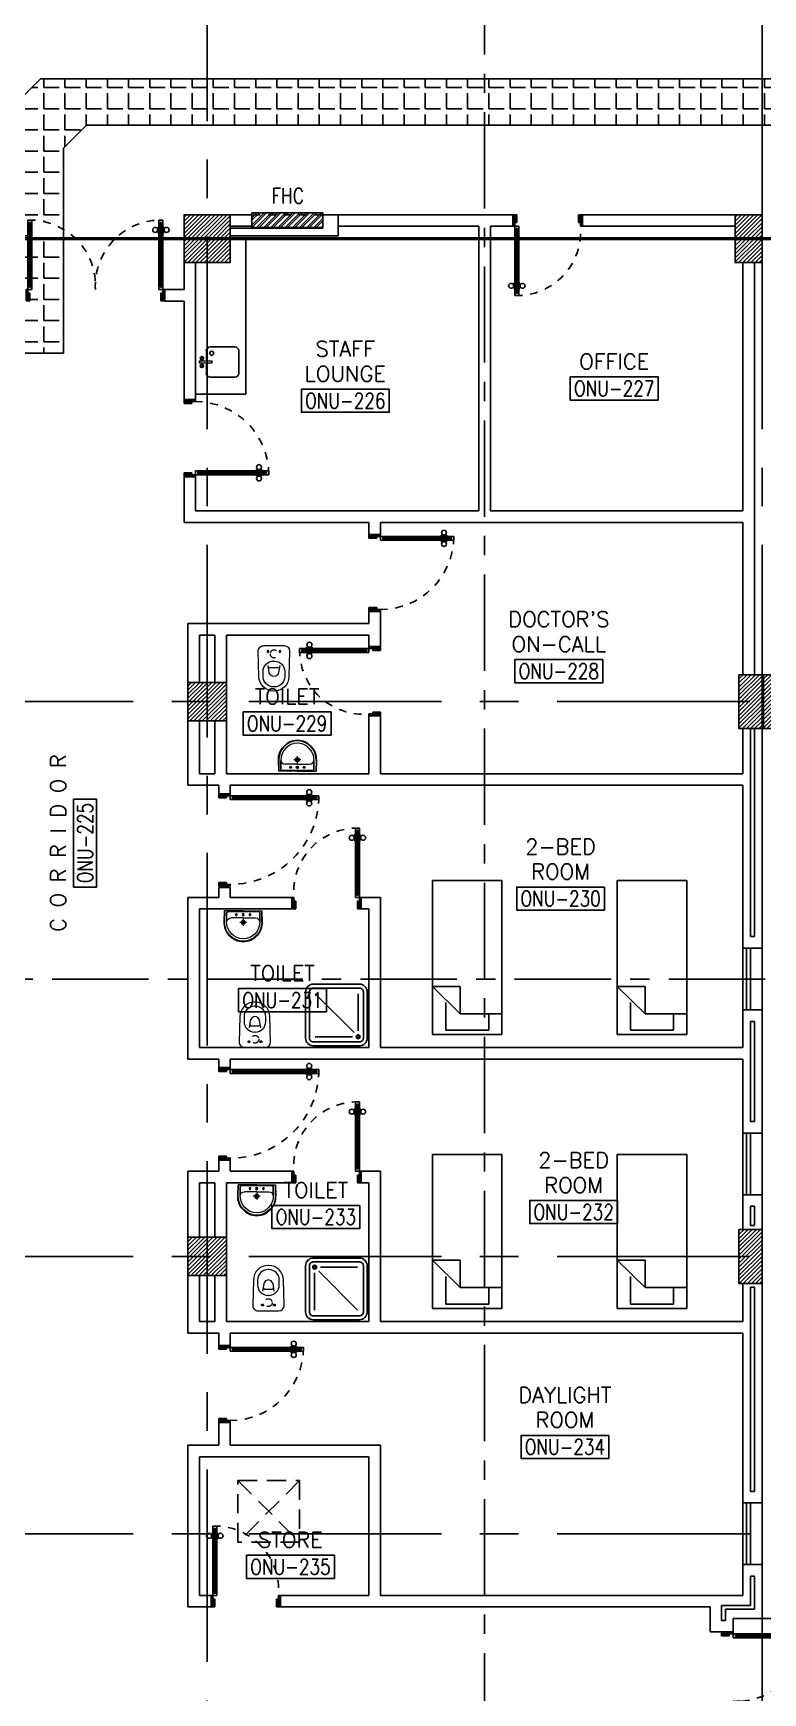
# Model space of a CAD drawing. Extents: x 88852.7 to 88945.7, y 39921.6 to 40001.1.
# Drawn here: x 88883.71 to 88893.18, y 39937.22 to 39958.76 of the extents above; entities that cross this region are included whole.
import ezdxf
from ezdxf.enums import TextEntityAlignment as Align

# ---------------------------------------------------------------- set-up
doc = ezdxf.new("R2010")
doc.units = 0
doc.header["$MEASUREMENT"] = 0
for name, pattern in [('CENTER', [2, 1.25, -0.25, 0.25, -0.25]), ('CENTERX2', [4, 2.5, -0.5, 0.5, -0.5]), ('DASHED', [0.75, 0.5, -0.25]), ('HIDDEN', [0.375, 0.25, -0.125]), ('HIDDEN2', [0.1875, 0.125, -0.0625])]:
    doc.linetypes.add(name, pattern=pattern)
doc.layers.get('0').update_dxf_attribs({"color": 11, "linetype": 'CONTINUOUS'})
for name, color, linetype in [('AXES', 11, 'CENTERX2'), ('AXES1', 11, 'CENTER'), ('COL', 11, 'CONTINUOUS'), ('DOOR', 11, 'CONTINUOUS'), ('E-TRAY', 2, 'CONTINUOUS'), ('EJ', 11, 'CONTINUOUS'), ('FHC', 11, 'CONTINUOUS'), ('FIX', 11, 'CONTINUOUS'), ('FUR', 11, 'CONTINUOUS'), ('HAT', 11, 'CONTINUOUS'), ('INSUL', 11, 'CONTINUOUS'), ('ME-FIX', 11, 'CONTINUOUS'), ('RM-BOX', 11, 'CONTINUOUS'), ('RM-NAME', 11, 'CONTINUOUS'), ('RM-NO', 11, 'CONTINUOUS'), ('ROOF', 11, 'CONTINUOUS'), ('SHAFT', 11, 'CONTINUOUS'), ('WALL', 11, 'CONTINUOUS'), ('WIN', 11, 'CONTINUOUS')]:
    doc.layers.add(name, color=color, linetype=linetype)
doc.styles.add('ROMANS', font='ROMANS.shx', dxfattribs={"width": 0.6})
pattern_1 = [(0, (0, 0), (0, 0.275), [0.2, -0.075]), (90, (0, 0), (-0.275, 2e-17), [0.2, -0.075])]

# ---------------------------------------------------------------- blocks, each defined once
blk = doc.blocks.new('D1000')
at = {"layer": 'DOOR', "color": 7, "linetype": 'ByBlock'}
for p, q in [((0, 0), (-150, 0)), ((-150, 0), (-150, -25)), ((-150, 0), (0, 0)), ((0, -50), (-114, 0)), ((0, -50), (-40, 0)), ((0, -50), (0, 0)), ((-1050, -25), (-1100, -25)), ((-1100, -75), (-1100, -25)), ((-1100, -25), (-1100, -75)), ((-1050, -75), (-1100, -75)), ((-1050, -42), (-1070, -42)), ((-1070, -42), (-1070, -58)), ((-1050, -58), (-1070, -58)), ((-1050, -25), (-1050, -42)), ((-1050, -58), (-1050, -75)), ((-928, -18), (-1018, -18)), ((-1018, -25), (-1018, -18)), ((-1018, -75), (-1018, -82)), ((-928, -82), (-1018, -82)), ((-1005, -9), (-940, -9)), ((-1005, -18), (-1005, -9)), ((-1005, -18), (-940, -18)), ((-1005, -82), (-940, -82)), ((-1005, -82), (-1005, -91)), ((-1005, -91), (-940, -91)), ((-940, -18), (-940, -9)), ((-940, -82), (-940, -91)), ((-928, -25), (-928, -18)), ((-928, -75), (-928, -82)), ((-200, -42), (-200, -25)), ((-200, -25), (-150, -25)), ((-180, -42), (-200, -42)), ((-200, -75), (-200, -58)), ((-200, -58), (-180, -58)), ((-150, -75), (-200, -75)), ((-180, -58), (-180, -42)), ((-150, -75), (-150, -25)), ((-150, -25), (-100, -25)), ((-100, -25), (-100, -50)), ((0, -50), (-100, -37)), ((-100, -50), (0, -50)), ((-150, -975), (-100, -975)), ((-150, -1000), (-150, -975)), ((-150, -1000), (0, -1000)), ((0, -1000), (-150, -1000)), ((0, -950), (-114, -1000)), ((-100, -975), (-100, -950)), ((0, -950), (-100, -963)), ((-100, -950), (0, -950)), ((0, -950), (-40, -1000)), ((0, -950), (0, -1000))]:
    blk.add_line(p, q, dxfattribs=at)
at = {"layer": 'DOOR', "linetype": 'ByBlock'}
for p, q in [((-200, -25), (-1050, -25)), ((-200, -42), (-1050, -42)), ((-200, -58), (-1050, -58)), ((-1050, -75), (-200, -75))]:
    blk.add_line(p, q, dxfattribs=at)
at = {"layer": 'DOOR', "color": 7, "linetype": 'ByBlock'}
for centre in [(-973, 23), (-973, -124)]:
    blk.add_circle(centre, 32.4, dxfattribs=at)
for centre, radius, start, end in [((0, -50), 134, 158.1598, 169.28), ((0, -50), 74.4, 137.7764, 180), ((0, -50), 54.4, 113.2074, 180), ((0, -50), 154, 161.1053, 166.2858), ((0, -50), 114, 154.0838, 167.3774), ((0, -50), 94.4, 148.0182, 180), ((0, -50), 34.4, 90, 180), ((0, -50), 14.4, 90, 180), ((0, -950), 154, 193.7142, 198.8947), ((0, -950), 134, 190.72, 201.8402), ((0, -950), 94.4, 180, 211.9818), ((0, -950), 74.4, 180, 222.2236), ((0, -950), 54.4, 180, 246.7926), ((0, -950), 34.4, 180, 270), ((0, -950), 14.4, 180, 270)]:
    blk.add_arc(centre, radius, start, end, dxfattribs=at)
at = {"layer": 'DOOR', "linetype": 'HIDDEN', "ltscale": 0.5}
blk.add_arc((-149, -24), 951, 180.0434, 269.9667, dxfattribs=at)
blk = doc.blocks.new('WC1')
at = {"layer": 'FIX', "lineweight": 20}
for p, q in [((-727, 5), (-727, -5)), ((-674, 5), (-674, -5)), ((-534, 24), (-540, 0)), ((-540, 0), (-534, -24)), ((-210, 204), (-538, 194)), ((-475, 141), (-538, 141)), ((-395, 76), (-490, 60)), ((-339, 5), (-339, -5)), ((-137, 0), (-137, 131)), ((-137, -131), (-137, 0)), ((-538, -141), (-475, -141)), ((-538, -194), (-210, -204)), ((-490, -60), (-395, -76)), ((-213, -204), (-210, -204))]:
    blk.add_line(p, q, dxfattribs=at)
at = {"layer": 'FIX', "linetype": 'Continuous', "lineweight": 20}
blk.add_line((-420, -47), (-420, 45), dxfattribs=at)
at = {"layer": 'FIX', "linetype": 'HIDDEN2', "lineweight": 20, "ltscale": 0.3}
blk.add_circle((-245, 0), 49.8, dxfattribs=at)
at = {"layer": 'FIX', "linetype": 'HIDDEN', "lineweight": 20, "ltscale": 0.05}
for centre in [(-213, 78), (-213, -77)]:
    blk.add_circle(centre, 11.6, dxfattribs=at)
at = {"layer": 'FIX', "lineweight": 20}
for centre, radius, start, end in [((-538, 5), 189, 90, 180), ((-538, 5), 136, 90, 180), ((-473, -7), 68.2, 128.9242, 152.8468), ((-464, -18), 82, 108.496, 128.9242), ((-475, 5), 136, 360, 90), ((-210, 131), 73, 360, 90), ((-538, -5), 189, 180, 270), ((-538, -5), 136, 180, 270), ((-473, 7), 68.2, 207.1532, 231.0758), ((-464, 18), 82, 231.0758, 251.504), ((-475, -5), 136, 270, 0), ((-210, -131), 73, 270, 0)]:
    blk.add_arc(centre, radius, start, end, dxfattribs=at)
at = {"layer": 'FIX', "linetype": 'Continuous', "lineweight": 20}
for centre, start, end in [((-443, 46), 357.6662, 91.6121), ((-442, -46), 268.3879, 2.3338)]:
    blk.add_arc(centre, 22.3, start, end, dxfattribs=at)
blk = doc.blocks.new('LAV1')
at = {"layer": 'FIX', "linetype": 'DASHED', "lineweight": 20, "ltscale": 0.05}
for p, q in [((0, 170), (0, 270)), ((0, 170), (0, 270)), ((50, 220), (-50, 220))]:
    blk.add_line(p, q, dxfattribs=at)
at = {"layer": 'FIX', "linetype": 'ByBlock', "ltscale": 0.3}
for p, q in [((-280, 210), (-275, 50)), ((-245, 210), (-245, 85)), ((0, 60), (-220, 60)), ((0, 60), (220, 60)), ((245, 210), (245, 85)), ((280, 210), (275, 50))]:
    blk.add_line(p, q, dxfattribs=at)
at = {"layer": 'FIX', "linetype": 'Continuous', "lineweight": 20}
for p, q in [((-275, 210), (-275, 50)), ((0, 50), (-275, 50)), ((0, 50), (-252, 50)), ((0, 155), (-181, 155)), ((0, 155), (181, 155)), ((0, 50), (275, 50)), ((0, 50), (252, 50)), ((275, 210), (275, 50))]:
    blk.add_line(p, q, dxfattribs=at)
at = {"layer": 'FIX', "lineweight": 20}
for p, q in [((16, 107), (-15, 107)), ((0, 92), (0, 123))]:
    blk.add_line(p, q, dxfattribs=at)
for centre, radius in [((0, 220), 29.5), ((0, 220), 22.5), ((0, 107), 15.5)]:
    blk.add_circle(centre, radius, dxfattribs=at)
at = {"layer": 'FIX', "linetype": 'HIDDEN', "lineweight": 20, "ltscale": 0.05}
for centre in [(-100, 107), (100, 107)]:
    blk.add_circle(centre, 12.4, dxfattribs=at)
at = {"layer": 'FIX', "linetype": 'ByBlock', "ltscale": 0.3}
for centre, radius, start, end in [((7, 220), 287, 91.3776, 182.0064), ((-7, 220), 287, 357.9936, 88.6224), ((-220, 85), 24.9, 179.7021, 269.9486), ((220, 85), 24.9, 270.0514, 0.2979)]:
    blk.add_arc(centre, radius, start, end, dxfattribs=at)
at = {"layer": 'FIX', "linetype": 'Continuous', "lineweight": 20}
for centre, radius, start, end in [((8, 217), 283, 91.6988, 181.351), ((-8, 217), 283, 358.649, 88.3012), ((8, 212), 253, 91.7328, 180.4884), ((-8, 212), 253, 359.5116, 88.2672), ((-179, 222), 66.9, 190.2006, 268.0786), ((179, 222), 66.9, 271.9214, 349.7994)]:
    blk.add_arc(centre, radius, start, end, dxfattribs=at)
blk = doc.blocks.new('SHR1')
at = {"layer": 'FIX'}
for p, q in [((-196, 196), (-700, 700)), ((-143, 218), (-143, 700)), ((-218, 143), (-700, 143))]:
    blk.add_line(p, q, dxfattribs=at)
for points in [[(-825, 125), (-825, 725, -0.414214), (-725, 825), (-125, 825, -0.414214), (-25, 725), (-25, 125, -0.414214), (-125, 25), (-725, 25, -0.414214)], [(-775, 125), (-775, 725, -0.414214), (-725, 775), (-125, 775, -0.414214), (-75, 725), (-75, 125, -0.414214), (-125, 75), (-725, 75, -0.414214)]]:
    blk.add_lwpolyline(points, format="xyb", close=True, dxfattribs=at)
for radius in [25, 15]:
    blk.add_circle((-143, 143), radius, dxfattribs=at)
blk = doc.blocks.new('C11')
at = {"layer": 'HAT'}
h = blk.add_hatch(dxfattribs=at)
h.set_pattern_fill('ANSI31', color=256, scale=300, style=0)
h.set_pattern_definition([(45, (-248556.182, -75061.005), (-26.5165043, 26.5165043), [])])
h.paths.add_polyline_path([(300, 700), (0, 700), (0, 350), (300, 350)])
h.paths.add_polyline_path([(300, 350), (0, 350), (0, 0), (300, 0)])
at = {"layer": 'COL'}
blk.add_lwpolyline([(300, 700), (300, 0), (0, 0), (0, 700)], close=True, dxfattribs=at)
blk = doc.blocks.new('C11D')
at = {"layer": 'COL', "linetype": 'ByBlock'}
for p in [(-320, 0), (0, 0)]:
    blk.add_blockref('C11', p, dxfattribs=at)
blk = doc.blocks.new('C7')
at = {"layer": 'HAT'}
h = blk.add_hatch(dxfattribs=at)
h.set_pattern_fill('ANSI31', color=256, scale=300, style=0)
h.set_pattern_definition([(45, (-248876.182, -51411.005), (-26.5165043, 26.5165043), [])])
h.paths.add_polyline_path([(350, 300), (250, 300), (0, 300), (0, 0), (350, 0)])
at = {"layer": 'COL'}
blk.add_lwpolyline([(0, 300), (0, 0), (350, 0), (350, 300)], close=True, dxfattribs=at)
blk = doc.blocks.new('C5')
at = {"layer": 'HAT', "linetype": 'ByBlock'}
h = blk.add_hatch(dxfattribs=at)
h.set_pattern_fill('ANSI31', color=256, scale=300, style=0)
h.set_pattern_definition([(45, (-223356.182, -51411.005), (-26.516504, 26.516504), [])])
h.paths.add_polyline_path([(300, 300), (0, 300), (0, 0), (300, 0)])
h.paths.add_polyline_path([(600, 300), (300, 300), (300, 0), (600, 0)])
at = {"layer": 'COL'}
blk.add_lwpolyline([(600, 300), (0, 300), (0, 0), (600, 0)], close=True, dxfattribs=at)
blk = doc.blocks.new('RM1')
at = {"layer": 'RM-BOX'}
blk.add_lwpolyline([(570, -200), (-570, -200), (-570, -500), (570, -500)], close=True, dxfattribs=at)
at = {"layer": 'RM-NAME', "style": 'ROMANS'}
for tag, p in [('ROOMNAME1', (0, 324)), ('ROOMNAME2', (0, 0))]:
    blk.add_attdef(tag, text='', height=200, dxfattribs=at).set_placement(p, align=Align.MIDDLE)
at = {"layer": 'RM-NO', "style": 'ROMANS', "width": 0.8}
blk.add_attdef('ROOMNO', text='', height=200, dxfattribs=at).set_placement((0, -350), align=Align.MIDDLE)
blk = doc.blocks.new('DOOR90')
at = {"layer": 'DOOR', "linetype": 'ByBlock'}
for p, q in [((0, 0), (-150, 0)), ((-200, -25), (-1000, -25)), ((-200, -42), (-1000, -42)), ((-200, -58), (-1000, -58)), ((-1000, -75), (-200, -75))]:
    blk.add_line(p, q, dxfattribs=at)
at = {"layer": 'DOOR', "color": 0, "linetype": 'ByBlock'}
for p, q in [((-150, 0), (-150, -25)), ((-150, 0), (0, 0)), ((0, -50), (0, 0)), ((-1050, -25), (-1050, -75)), ((-1050, -75), (-1050, -25)), ((-1000, -25), (-1050, -25)), ((-1000, -75), (-1050, -75)), ((-1020, -42), (-1020, -58)), ((-1000, -42), (-1020, -42)), ((-1000, -58), (-1020, -58)), ((-1000, -25), (-1000, -42)), ((-1000, -58), (-1000, -75)), ((-968, -25), (-968, -18)), ((-878, -18), (-968, -18)), ((-968, -75), (-968, -82)), ((-878, -82), (-968, -82)), ((-955, -18), (-955, -9)), ((-955, -9), (-890, -9)), ((-955, -18), (-890, -18)), ((-955, -82), (-955, -91)), ((-955, -82), (-890, -82)), ((-955, -91), (-890, -91)), ((-890, -18), (-890, -9)), ((-890, -82), (-890, -91)), ((-878, -25), (-878, -18)), ((-878, -75), (-878, -82)), ((-200, -42), (-200, -25)), ((-200, -25), (-150, -25)), ((-180, -42), (-200, -42)), ((-200, -75), (-200, -58)), ((-200, -58), (-180, -58)), ((-150, -75), (-200, -75)), ((-180, -58), (-180, -42)), ((-150, -75), (-150, -25)), ((-150, -25), (-100, -25)), ((-100, -25), (-100, -50)), ((-100, -50), (0, -50)), ((-100, -850), (0, -850)), ((-100, -875), (-100, -850)), ((0, -850), (0, -900)), ((-150, -900), (-150, -875)), ((-150, -875), (-100, -875)), ((0, -900), (-150, -900)), ((-150, -900), (0, -900))]:
    blk.add_line(p, q, dxfattribs=at)
at = {"layer": 'DOOR', "color": 9, "linetype": 'ByBlock'}
for p, q in [((0, -50), (-114, 0)), ((0, -50), (-40, 0)), ((0, -50), (-100, -37)), ((0, -850), (-114, -900)), ((0, -850), (-100, -863)), ((0, -850), (-40, -900))]:
    blk.add_line(p, q, dxfattribs=at)
at = {"layer": 'DOOR', "color": 0, "linetype": 'ByBlock'}
for centre in [(-923, 24), (-923, -124)]:
    blk.add_circle(centre, 32.4, dxfattribs=at)
at = {"layer": 'DOOR', "color": 9, "linetype": 'ByBlock'}
for centre, radius, start, end in [((0, -50), 74.4, 137.7764, 180), ((0, -50), 54.4, 113.2074, 180), ((0, -50), 154, 161.1053, 166.2858), ((0, -50), 134, 158.1598, 169.28), ((0, -50), 114, 154.0838, 167.3774), ((0, -50), 94.4, 148.0182, 180), ((0, -50), 34.4, 90, 180), ((0, -50), 14.4, 90, 180), ((0, -850), 94.4, 180, 211.9818), ((0, -850), 74.4, 180, 222.2236), ((0, -850), 54.4, 180, 246.7926), ((0, -850), 34.4, 180, 270), ((0, -850), 14.4, 180, 270), ((0, -850), 154, 193.7142, 198.8947), ((0, -850), 134, 190.72, 201.8402)]:
    blk.add_arc(centre, radius, start, end, dxfattribs=at)
at = {"layer": 'DOOR', "linetype": 'HIDDEN', "ltscale": 0.5}
blk.add_arc((-222, -50), 828, 178.2701, 275.003, dxfattribs=at)
blk = doc.blocks.new('AH20A')
at = {"layer": 'FUR'}
for p, q in [((0, 0.5), (0, -0.5)), ((1, 0.5), (0, 0.5)), ((0.136, 0.5), (0.136, -0.099)), ((1, -0.5), (1, 0.5)), ((0.136, 0.311), (0.028, 0.311)), ((0.028, 0.311), (0.028, -0.309)), ((0.136, -0.099), (0.313, -0.5)), ((0.136, -0.099), (0.313, -0.099)), ((0.313, -0.5), (0.313, -0.099)), ((0.028, -0.309), (0.208, -0.309)), ((0, -0.5), (1, -0.5))]:
    blk.add_line(p, q, dxfattribs=at)
blk = doc.blocks.new('DOOR100')
at = {"layer": 'DOOR', "color": 0, "linetype": 'ByBlock'}
for p, q in [((-76, 1251), (-76, 1301)), ((-76, 1301), (-26, 1301)), ((-26, 1301), (-76, 1301)), ((-26, 1251), (-26, 1301)), ((-92, 1206), (-92, 1141)), ((-83, 1206), (-92, 1206)), ((-83, 1141), (-92, 1141)), ((-83, 1129), (-83, 1219)), ((-76, 1219), (-83, 1219)), ((-83, 1206), (-83, 1141)), ((-76, 1129), (-83, 1129)), ((-59, 1251), (-76, 1251)), ((-59, 1251), (-59, 1271)), ((-43, 1271), (-59, 1271)), ((-43, 1251), (-43, 1271)), ((-26, 1251), (-43, 1251)), ((-26, 1219), (-19, 1219)), ((-26, 1129), (-19, 1129)), ((-19, 1129), (-19, 1219)), ((-19, 1206), (-19, 1141)), ((-19, 1206), (-10, 1206)), ((-19, 1141), (-10, 1141)), ((-10, 1206), (-10, 1141)), ((-1201, 0), (-1201, 150)), ((-1201, 150), (-1176, 150)), ((-1201, 150), (-1201, 0)), ((-1151, 0), (-1201, 0)), ((-1176, 150), (-1176, 100)), ((-1176, 100), (-1151, 100)), ((-1151, 100), (-1151, 0)), ((-76, 200), (-59, 200)), ((-76, 150), (-76, 200)), ((-76, 150), (-26, 150)), ((-59, 200), (-59, 180)), ((-59, 180), (-43, 180)), ((-51, 100), (-51, 0)), ((-26, 100), (-51, 100)), ((-51, 0), (-1, 0)), ((-43, 200), (-26, 200)), ((-43, 180), (-43, 200)), ((-26, 200), (-26, 150)), ((-1, 150), (-26, 150)), ((-26, 150), (-26, 100)), ((-1, 150), (-1, 0))]:
    blk.add_line(p, q, dxfattribs=at)
at = {"layer": 'DOOR', "linetype": 'ByBlock'}
for p, q in [((-76, 1251), (-76, 200)), ((-59, 200), (-59, 1251)), ((-43, 200), (-43, 1251)), ((-26, 200), (-26, 1251))]:
    blk.add_line(p, q, dxfattribs=at)
at = {"layer": 'DOOR', "color": 9, "linetype": 'ByBlock'}
for p, q in [((-1151, 0), (-1201, 114)), ((-1151, 0), (-1201, 40)), ((-1151, 0), (-1164, 100)), ((-51, 0), (-1, 114)), ((-51, 0), (-38, 100)), ((-51, 0), (-1, 40))]:
    blk.add_line(p, q, dxfattribs=at)
at = {"layer": 'DOOR', "color": 0, "linetype": 'ByBlock'}
for centre in [(-125, 1174), (22, 1174)]:
    blk.add_circle(centre, 32.4, dxfattribs=at)
at = {"layer": 'DOOR', "linetype": 'HIDDEN', "ltscale": 0.5}
blk.add_arc((-27, 152), 1149, 89.961, 180.0931, dxfattribs=at)
at = {"layer": 'DOOR', "color": 9, "linetype": 'ByBlock'}
for centre, radius, start, end in [((-1151, 0), 154, 103.7142, 108.8947), ((-1151, 0), 134, 100.72, 111.8402), ((-1151, 0), 94.4, 90, 121.9818), ((-1151, 0), 74.4, 90, 132.2236), ((-1151, 0), 54.4, 90, 156.7926), ((-1151, 0), 34.4, 90, 180), ((-1151, 0), 14.4, 90, 180), ((-51, 0), 94.4, 58.0182, 90), ((-51, 0), 74.4, 47.7764, 90), ((-51, 0), 54.4, 23.2074, 90), ((-51, 0), 34.4, 0, 90), ((-51, 0), 14.4, 0, 90), ((-51, 0), 134, 68.1598, 79.28), ((-51, 0), 114, 64.0838, 77.3774), ((-51, 0), 154, 71.1053, 76.2858)]:
    blk.add_arc(centre, radius, start, end, dxfattribs=at)
blk = doc.blocks.new('A$C272A55A0')
at = {"layer": 'DOOR', "color": 0, "linetype": 'ByBlock'}
for p, q in [((0, 900), (0, 1050)), ((50, 1050), (0, 1050)), ((0, 900), (25, 900)), ((25, 950), (50, 950)), ((25, 900), (25, 950)), ((75, 900), (25, 900)), ((25, 850), (25, 900)), ((58, 870), (42, 870)), ((42, 870), (42, 850)), ((50, 950), (50, 1050)), ((58, 850), (58, 870)), ((75, 900), (75, 850)), ((1725, 900), (1775, 900)), ((1725, 900), (1725, 850)), ((1742, 870), (1758, 870)), ((1742, 850), (1742, 870)), ((1750, 950), (1750, 1050)), ((1750, 1050), (1800, 1050)), ((1775, 950), (1750, 950)), ((1758, 870), (1758, 850)), ((1775, 900), (1775, 950)), ((1800, 900), (1775, 900)), ((1775, 850), (1775, 900)), ((1800, 1050), (1800, 900)), ((42, 850), (25, 850)), ((75, 850), (58, 850)), ((1725, 850), (1742, 850)), ((1758, 850), (1775, 850)), ((25, 50), (42, 50)), ((25, 50), (25, 0)), ((25, 0), (75, 0)), ((75, 0), (25, 0)), ((42, 50), (42, 30)), ((42, 30), (58, 30)), ((58, 50), (75, 50)), ((58, 50), (58, 30)), ((75, 50), (75, 0)), ((1718, 160), (1709, 160)), ((1709, 95), (1709, 160)), ((1718, 95), (1709, 95)), ((1725, 173), (1718, 173)), ((1718, 173), (1718, 83)), ((1718, 95), (1718, 160)), ((1725, 83), (1718, 83)), ((1742, 50), (1725, 50)), ((1725, 50), (1725, 0)), ((1775, 0), (1725, 0)), ((1725, 0), (1775, 0)), ((1742, 50), (1742, 30)), ((1758, 30), (1742, 30)), ((1775, 50), (1758, 50)), ((1758, 50), (1758, 30)), ((1775, 173), (1782, 173)), ((1775, 83), (1782, 83)), ((1775, 50), (1775, 0)), ((1782, 173), (1782, 83)), ((1782, 160), (1791, 160)), ((1782, 95), (1782, 160)), ((1782, 95), (1791, 95)), ((1791, 95), (1791, 160))]:
    blk.add_line(p, q, dxfattribs=at)
at = {"layer": 'DOOR', "color": 9, "linetype": 'ByBlock'}
for p, q in [((50, 1050), (0, 1010)), ((50, 1050), (0, 937)), ((50, 1050), (37, 950)), ((1750, 1050), (1800, 1010)), ((1750, 1050), (1800, 937)), ((1750, 1050), (1763, 950))]:
    blk.add_line(p, q, dxfattribs=at)
at = {"layer": 'DOOR', "linetype": 'ByBlock'}
for p, q in [((25, 850), (25, 50)), ((42, 850), (42, 50)), ((58, 850), (58, 50)), ((75, 50), (75, 850)), ((1725, 50), (1725, 850)), ((1742, 850), (1742, 50)), ((1758, 850), (1758, 50)), ((1775, 850), (1775, 50))]:
    blk.add_line(p, q, dxfattribs=at)
at = {"layer": 'DOOR', "color": 0, "linetype": 'ByBlock'}
for centre in [(1676, 128), (1824, 128)]:
    blk.add_circle(centre, 32.4, dxfattribs=at)
at = {"layer": 'DOOR', "color": 9, "linetype": 'ByBlock'}
for centre, radius, start, end in [((50, 1050), 54.4, 203.2074, 270), ((50, 1050), 74.4, 227.7764, 270), ((50, 1050), 94.4, 238.0182, 270), ((50, 1050), 114, 244.0838, 257.3774), ((50, 1050), 134, 248.1598, 259.28), ((50, 1050), 154, 251.1053, 256.2858), ((50, 1050), 34.4, 180, 270), ((50, 1050), 14.4, 180, 270), ((1750, 1050), 14.4, 270, 0), ((1750, 1050), 34.4, 270, 0), ((1750, 1050), 54.4, 270, 336.7926), ((1750, 1050), 74.4, 270, 312.2236), ((1750, 1050), 94.4, 270, 301.9818), ((1750, 1050), 114, 282.6226, 295.9162), ((1750, 1050), 134, 280.72, 291.8402), ((1750, 1050), 154, 283.7142, 288.8947)]:
    blk.add_arc(centre, radius, start, end, dxfattribs=at)
at = {"layer": 'DOOR', "linetype": 'HIDDEN', "ltscale": 0.5}
for centre, start, end in [((50, 851), 268.3174, 3.2965), ((1750, 851), 176.7035, 271.6826)]:
    blk.add_arc(centre, 851, start, end, dxfattribs=at)
at = {"layer": 'WALL', "linetype": 'ByBlock'}
blk.add_line((1800, 900), (1800, 1050), dxfattribs=at)
blk = doc.blocks.new('COL50')
at = {"layer": 'COL'}
blk.add_lwpolyline([(-250, 250), (-250, -250), (250, -250), (250, 250)], close=True, dxfattribs=at)
blk = doc.blocks.new('*X36')
at = {"color": 0}
for p, q in [((203889, 139878), (204361, 140350)), ((203889, 139931), (204308, 140350)), ((203889, 139984), (204255, 140350)), ((203889, 140037), (204201, 140350)), ((203889, 140090), (204148, 140350)), ((203889, 140143), (204095, 140350)), ((203889, 140196), (204042, 140350)), ((203889, 140249), (203989, 140350)), ((203889, 140302), (203936, 140350)), ((203914, 139850), (204389, 140325)), ((203967, 139850), (204389, 140272)), ((204020, 139850), (204389, 140219)), ((204073, 139850), (204389, 140166)), ((204126, 139850), (204389, 140113)), ((204179, 139850), (204389, 140060)), ((204232, 139850), (204389, 140006)), ((204285, 139850), (204389, 139953)), ((204338, 139850), (204389, 139900))]:
    blk.add_line(p, q, dxfattribs=at)
blk = doc.blocks.new('*X33')
at = {"color": 0}
for p, q in [((203889, 132665), (204373, 133150)), ((203889, 132718), (204320, 133150)), ((203889, 132771), (204267, 133150)), ((203889, 132824), (204214, 133150)), ((203889, 132877), (204161, 133150)), ((203889, 132930), (204108, 133150)), ((203889, 132983), (204055, 133150)), ((203889, 133036), (204002, 133150)), ((203889, 133089), (203949, 133150)), ((203889, 133143), (203896, 133150)), ((203926, 132650), (204389, 133112)), ((203979, 132650), (204389, 133059)), ((204032, 132650), (204389, 133006)), ((204085, 132650), (204389, 132953)), ((204138, 132650), (204389, 132900)), ((204191, 132650), (204389, 132847)), ((204244, 132650), (204389, 132794)), ((204297, 132650), (204389, 132741)), ((204350, 132650), (204389, 132688))]:
    blk.add_line(p, q, dxfattribs=at)

msp = doc.modelspace()

# ---------------------------------------------------------------- hatches: boundary and pattern name
at = {"layer": 'FHC', "linetype": 'ByBlock', "ltscale": 0.3}
h = msp.add_hatch(dxfattribs=at)
h.set_pattern_fill('ANSI32', color=11, scale=0.175, style=0)
h.set_pattern_definition([(45, (88654.354076, 39925.18356), (-0.046403883, 0.046403883), []), (45, (88654.38501, 39925.18356), (-0.046403883, 0.046403883), [])])
h.paths.add_polyline_path([(88887.4703, 39956.2346), (88887.4703, 39956.4246), (88886.5503, 39956.4246), (88886.5503, 39956.2346)])
h.paths.add_polyline_path([(88886.3376, 39955.8134), (88886.3376, 39956.2343), (88886.6001, 39956.2343), (88886.6001, 39955.8134)], flags=9)
at = {"layer": 'HAT'}
h = msp.add_hatch(dxfattribs=at)
h.set_pattern_fill('ANGLE', color=256, style=0)
h.set_pattern_definition(pattern_1)
h.paths.add_polyline_path([(88889.5703, 39957.5617), (88889.5703, 39958.1617), (88885.9703, 39958.1617), (88885.9703, 39957.5617)])
h.paths.add_polyline_path([(88883.8064, 39958.1617), (88883.5064, 39957.8617), (88883.5064, 39956.0996), (88883.6453, 39956.0996), (88883.6453, 39956.2796), (88883.6453, 39956.3296, -0.1427599), (88884.1064, 39956.2097), (88884.1064, 39957.2617), (88884.4064, 39957.5617), (88885.9703, 39957.5617), (88885.9703, 39958.1617)])
h.paths.add_polyline_path([(88884.1064, 39956.0796), (88883.6953, 39956.0796), (88883.6953, 39955.4796), (88883.6953, 39955.4296), (88883.6453, 39955.4296), (88883.6453, 39955.3796), (88883.6703, 39955.3796), (88883.6703, 39955.2796), (88883.6203, 39955.2796), (88883.5064, 39955.2796), (88883.5064, 39954.6024), (88884.1064, 39954.6024)])
h.paths.add_polyline_path([(88883.5064, 39955.4296), (88883.6203, 39955.4296), (88883.6453, 39955.4296), (88883.6453, 39955.4796), (88883.6453, 39956.0796), (88883.5064, 39956.0796)])
h = msp.add_hatch(dxfattribs=at)
h.set_pattern_fill('ANGLE', color=256, style=0)
h.set_pattern_definition(pattern_1)
h.paths.add_polyline_path([(88889.5703, 39958.1617), (88889.5703, 39957.5617), (88893.1703, 39957.5617), (88893.1703, 39958.1617)])
h.paths.add_polyline_path([(88897.9903, 39957.5617), (88897.9903, 39958.1617), (88893.1903, 39958.1617), (88893.1903, 39957.5617), (88894.1545, 39957.5617), (88894.1545, 39957.5617)])
h.paths.add_polyline_path([(88902.2361, 39957.5617, -0.1880595), (88902.7903, 39957.9087), (88902.7903, 39958.1617), (88897.9903, 39958.1617), (88897.9903, 39957.5617)])

# ---------------------------------------------------------------- linework, layer by layer
at = {"layer": 'AXES'}
for p, q in [((88885.9703, 39921.6153), (88885.9703, 40000.4279)), ((88893.1703, 39921.6153), (88893.1703, 40000.0779)), ((88944.6603, 39956.0996), (88876.9703, 39956.0996)), ((88944.6603, 39956.0796), (88876.9703, 39956.0796)), ((88945.0103, 39950.0796), (88876.9703, 39950.0796)), ((88945.0103, 39942.8796), (88876.9703, 39942.8796)), ((88945.0103, 39939.2796), (88876.9703, 39939.2796))]:
    msp.add_line(p, q, dxfattribs=at)
at = {"layer": 'AXES1'}
for p, q in [((88889.5703, 39928.4796), (88889.5703, 39987.2996)), ((88935.2103, 39946.4796), (88876.9703, 39946.4796))]:
    msp.add_line(p, q, dxfattribs=at)
at = {"layer": 'COL', "linetype": 'ByBlock'}
msp.add_line((88893.1703, 39956.3496), (88893.1703, 39955.8296), dxfattribs=at)
at = {"layer": 'E-TRAY', "color": 4}
for p, q in [((88883.5064, 39957.8617), (88883.8064, 39958.1617)), ((88883.8064, 39958.1617), (88894.1545, 39958.1617)), ((88893.1703, 39958.1617), (88917.2167, 39958.1617)), ((88884.1064, 39957.2617), (88884.4064, 39957.5617)), ((88884.4064, 39957.5617), (88894.1545, 39957.5617)), ((88893.1703, 39957.5617), (88917.2167, 39957.5617)), ((88884.1064, 39957.2617), (88884.1064, 39954.6024)), ((88883.5064, 39954.6024), (88884.1064, 39954.6024))]:
    msp.add_line(p, q, dxfattribs=at)
at = {"layer": 'EJ'}
for p, q in [((88893.1703, 39956.3496), (88893.1703, 39959.4496)), ((88893.1703, 39938.1796), (88893.1703, 39936.0796))]:
    msp.add_line(p, q, dxfattribs=at)
at = {"layer": 'EJ', "color": 8}
for p, q in [((88859.9253, 39956.0996), (88935.4603, 39956.0996)), ((88859.9253, 39956.0796), (88935.4603, 39956.0796))]:
    msp.add_line(p, q, dxfattribs=at)
at = {"layer": 'FHC', "color": 250, "linetype": 'HIDDEN', "ltscale": 0.25}
msp.add_line((88886.56, 39956.3996), (88887.4546, 39956.3996), dxfattribs=at)
at = {"layer": 'FHC', "linetype": 'ByBlock', "ltscale": 0.3}
msp.add_lwpolyline([(88886.5503, 39956.4246), (88887.4703, 39956.4246), (88887.4703, 39956.2346), (88886.5503, 39956.2346)], close=True, dxfattribs=at)
at = {"layer": 'INSUL'}
for p, q in [((88893.0203, 39949.7296), (88893.0203, 39947.0296)), ((88893.0703, 39949.7296), (88893.0703, 39947.0296)), ((88893.0203, 39947.0296), (88893.0703, 39947.0296)), ((88893.0203, 39945.9296), (88893.0703, 39945.9296)), ((88893.0203, 39945.9296), (88893.0203, 39944.6296)), ((88893.0703, 39945.9296), (88893.0703, 39944.6296)), ((88893.0203, 39944.6296), (88893.0703, 39944.6296)), ((88893.0203, 39943.5296), (88893.0703, 39943.5296)), ((88893.0203, 39943.5296), (88893.0203, 39943.2796)), ((88893.0703, 39943.5296), (88893.0703, 39943.2796)), ((88893.0203, 39943.2796), (88893.0703, 39943.2796)), ((88893.0203, 39942.4796), (88893.0203, 39939.8296)), ((88893.0203, 39942.4796), (88893.0703, 39942.4796)), ((88893.0703, 39942.4796), (88893.0703, 39939.8296)), ((88893.0203, 39939.8296), (88893.0703, 39939.8296)), ((88893.0203, 39938.7296), (88893.0703, 39938.7296)), ((88893.0203, 39938.7296), (88893.0203, 39938.3504)), ((88893.0703, 39938.7296), (88893.0703, 39938.3004)), ((88892.6453, 39938.1546), (88892.6453, 39938.3504)), ((88893.0203, 39938.3504), (88892.6453, 39938.3504)), ((88892.6953, 39938.1546), (88892.6953, 39938.3004)), ((88893.0703, 39938.3004), (88892.6953, 39938.3004)), ((88892.6953, 39938.1546), (88892.6453, 39938.1546))]:
    msp.add_line(p, q, dxfattribs=at)
at = {"layer": 'ME-FIX'}
for p, q in [((88886.4703, 39956.0996), (88886.4703, 39954.0708)), ((88886.3307, 39954.6834), (88886.0096, 39954.6834)), ((88885.8716, 39954.5031), (88886.0268, 39954.497)), ((88885.8716, 39954.5031), (88885.8716, 39954.471)), ((88885.8716, 39954.471), (88886.0268, 39954.477)), ((88885.9598, 39954.6335), (88885.9598, 39954.497)), ((88885.9598, 39954.477), (88885.9598, 39954.3406)), ((88886.3806, 39954.3406), (88886.3806, 39954.6335)), ((88886.0096, 39954.2907), (88886.3307, 39954.2907)), ((88885.8203, 39954.0708), (88886.4703, 39954.0708))]:
    msp.add_line(p, q, dxfattribs=at)
for centre, radius in [((88885.9027, 39954.5368), 0.0217), ((88885.9027, 39954.4373), 0.0217), ((88885.9027, 39954.5368), 0.014), ((88885.9027, 39954.4373), 0.014), ((88886.0292, 39954.6015), 0.0255)]:
    msp.add_circle(centre, radius, dxfattribs=at)
for centre, radius, start, end in [((88886.0096, 39954.6335), 0.0499, 90, 180), ((88886.3307, 39954.6335), 0.0499, 0, 90), ((88886.0268, 39954.487), 0.00997, 270, 90), ((88886.0096, 39954.3406), 0.0499, 180, 270), ((88886.3307, 39954.3406), 0.0499, 270, 0)]:
    msp.add_arc(centre, radius, start, end, dxfattribs=at)
at = {"layer": 'ROOF'}
msp.add_line((88892.7953, 39938.1796), (88902.8103, 39938.1796), dxfattribs=at)
at = {"layer": 'SHAFT', "color": 97, "linetype": 'HIDDEN'}
for p, q in [((88887.1703, 39939.9696), (88886.3703, 39939.1696)), ((88886.3703, 39939.9696), (88887.1703, 39939.1696))]:
    msp.add_line(p, q, dxfattribs=at)
msp.add_lwpolyline([(88886.3703, 39939.9696), (88887.1703, 39939.9696), (88887.1703, 39939.1696), (88886.3703, 39939.1696)], close=True, dxfattribs=at)
at = {"layer": 'WALL', "linetype": 'ByBlock'}
for p, q in [((88886.2703, 39956.3996), (88886.5503, 39956.3996)), ((88887.4703, 39956.3996), (88889.9384, 39956.3996)), ((88887.4703, 39956.2246), (88887.4703, 39956.3996)), ((88889.9384, 39956.3996), (88889.9384, 39956.2496)), ((88890.8384, 39956.3996), (88892.8203, 39956.3996)), ((88890.8384, 39956.3996), (88890.8384, 39956.2496)), ((88886.2703, 39956.2496), (88886.5503, 39956.2496)), ((88886.2703, 39956.2246), (88887.4703, 39956.2246)), ((88887.6703, 39956.2496), (88889.4953, 39956.2496)), ((88887.6703, 39956.1246), (88887.6703, 39956.2496)), ((88889.4953, 39956.2496), (88889.4953, 39952.5546)), ((88889.6453, 39956.2496), (88889.7805, 39956.2496)), ((88889.6453, 39956.2496), (88889.9384, 39956.2496)), ((88889.6453, 39956.2496), (88889.6453, 39952.5546)), ((88890.8384, 39956.2496), (88892.8169, 39956.2496)), ((88886.2703, 39956.1246), (88887.6703, 39956.1246)), ((88885.8203, 39955.7796), (88885.8203, 39953.9996)), ((88885.4203, 39955.2796), (88885.4203, 39955.4296)), ((88885.6703, 39955.2796), (88885.6703, 39953.9996)), ((88885.6703, 39953.9996), (88885.8203, 39953.9996)), ((88885.6703, 39952.9996), (88885.6703, 39952.4046)), ((88885.6703, 39952.9996), (88885.8203, 39952.9996)), ((88885.8203, 39952.9996), (88885.8203, 39952.5546)), ((88885.8203, 39952.5546), (88889.4953, 39952.5546)), ((88889.6453, 39952.5546), (88892.9203, 39952.5546)), ((88885.6703, 39952.4046), (88888.0703, 39952.4046)), ((88888.0703, 39952.4046), (88888.0703, 39952.2496)), ((88888.2203, 39952.4046), (88892.9203, 39952.4046)), ((88888.2203, 39952.4046), (88888.2203, 39952.2496)), ((88888.2203, 39952.2496), (88888.0703, 39952.2496)), ((88888.2203, 39951.2496), (88888.0703, 39951.2496)), ((88888.0703, 39951.2496), (88888.0703, 39951.0946)), ((88888.2203, 39951.2496), (88888.2203, 39951.0946)), ((88885.7203, 39951.0946), (88888.0703, 39951.0946)), ((88885.7203, 39951.0946), (88885.7203, 39948.9946)), ((88888.2203, 39951.0946), (88888.2203, 39950.7946)), ((88885.8703, 39950.9446), (88886.0703, 39950.9446)), ((88885.8703, 39950.9446), (88885.8703, 39950.3296)), ((88885.8703, 39950.9446), (88886.0703, 39950.9446)), ((88886.0703, 39950.9446), (88886.0703, 39950.3296)), ((88886.2203, 39950.9446), (88886.2203, 39950.3296)), ((88886.2203, 39950.9446), (88888.0703, 39950.9446)), ((88888.0703, 39950.9446), (88888.0703, 39950.7946)), ((88888.0703, 39950.7946), (88888.2203, 39950.7946)), ((88885.8703, 39949.8296), (88885.8703, 39949.1446)), ((88886.0703, 39949.8296), (88886.0703, 39949.1446)), ((88886.2203, 39949.8296), (88886.2203, 39949.1446)), ((88888.0703, 39949.8946), (88888.0703, 39949.1446)), ((88888.0703, 39949.8946), (88888.2203, 39949.8946)), ((88888.2203, 39949.8946), (88888.2203, 39949.1446)), ((88892.9203, 39949.7296), (88892.9203, 39949.1446)), ((88893.1703, 39946.8796), (88893.1703, 39949.7296)), ((88885.8703, 39949.1446), (88886.0703, 39949.1446)), ((88885.8703, 39949.1446), (88886.0703, 39949.1446)), ((88886.2203, 39949.1446), (88888.0703, 39949.1446)), ((88888.2203, 39949.1446), (88892.9203, 39949.1446)), ((88885.7203, 39948.9946), (88886.1203, 39948.9946)), ((88885.7203, 39948.9946), (88886.1203, 39948.9946)), ((88886.1203, 39948.9946), (88886.1203, 39948.8841)), ((88886.2703, 39948.8841), (88886.1203, 39948.8841)), ((88886.2703, 39948.9946), (88892.9203, 39948.9946)), ((88886.2703, 39948.9946), (88886.2703, 39948.8841)), ((88892.9203, 39948.9946), (88892.9203, 39946.8796)), ((88886.1203, 39947.6671), (88886.1203, 39947.5396)), ((88886.2703, 39947.6671), (88886.1203, 39947.6671)), ((88886.2703, 39947.6671), (88886.2703, 39947.5396)), ((88885.7203, 39947.5396), (88885.7203, 39945.4396)), ((88885.7203, 39947.5396), (88886.1203, 39947.5396)), ((88885.8703, 39947.3896), (88885.8703, 39945.5896)), ((88885.8703, 39947.3896), (88887.0703, 39947.3896)), ((88886.2703, 39947.5396), (88887.0703, 39947.5396)), ((88887.0703, 39947.5396), (88887.0703, 39947.3896)), ((88887.9703, 39947.5396), (88888.2203, 39947.5396)), ((88887.9703, 39947.5396), (88887.9703, 39947.3896)), ((88887.9703, 39947.3896), (88888.0703, 39947.3896)), ((88888.0703, 39947.3896), (88888.0703, 39945.5896)), ((88888.2203, 39947.5396), (88888.2203, 39945.5896)), ((88893.1669, 39947.0296), (88893.1703, 39947.0296)), ((88892.9203, 39946.8796), (88893.1703, 39946.8796)), ((88892.9203, 39946.0796), (88892.9203, 39945.5896)), ((88892.9203, 39946.0796), (88893.1703, 39946.0796)), ((88893.1703, 39946.0796), (88893.1703, 39944.4796)), ((88893.1669, 39945.9296), (88893.1703, 39945.9296)), ((88885.7203, 39945.4396), (88886.1203, 39945.4396)), ((88885.7203, 39945.4396), (88886.1203, 39945.4396)), ((88885.8703, 39945.5896), (88888.0703, 39945.5896)), ((88886.1203, 39945.4396), (88886.1203, 39945.3291)), ((88886.2703, 39945.4396), (88892.9203, 39945.4396)), ((88886.2703, 39945.4396), (88886.2703, 39945.3291)), ((88888.2203, 39945.5896), (88892.9203, 39945.5896)), ((88892.9203, 39945.4377), (88892.9203, 39944.4796)), ((88886.2703, 39945.3291), (88886.1203, 39945.3291)), ((88893.1669, 39944.6296), (88893.1703, 39944.6296)), ((88892.9203, 39944.4796), (88893.1703, 39944.4796)), ((88886.1203, 39944.1291), (88886.1203, 39943.9846)), ((88886.2703, 39944.1291), (88886.1203, 39944.1291)), ((88886.2703, 39944.1291), (88886.2703, 39943.9846)), ((88885.7203, 39943.9846), (88885.7203, 39941.8846)), ((88885.7203, 39943.9846), (88886.1203, 39943.9846)), ((88886.2703, 39943.9846), (88887.0703, 39943.9846)), ((88887.0703, 39943.9846), (88887.0703, 39943.8346)), ((88887.9703, 39943.9846), (88888.2203, 39943.9846)), ((88887.9703, 39943.9846), (88887.9703, 39943.8346)), ((88888.2203, 39943.9846), (88888.2203, 39942.0346)), ((88885.8703, 39943.8346), (88886.0703, 39943.8346)), ((88885.8703, 39943.8346), (88885.8703, 39943.1296)), ((88885.8703, 39943.8346), (88886.0703, 39943.8346)), ((88886.0703, 39943.1296), (88886.0703, 39943.8346)), ((88886.2203, 39943.1296), (88886.2203, 39943.8346)), ((88886.2203, 39943.8346), (88887.0703, 39943.8346)), ((88887.9703, 39943.8346), (88888.0703, 39943.8346)), ((88888.0703, 39943.8346), (88888.0703, 39942.0346)), ((88892.9203, 39943.6796), (88892.9203, 39943.2296)), ((88892.9203, 39943.6796), (88893.1703, 39943.6796)), ((88893.1703, 39943.6796), (88893.1703, 39939.6796)), ((88893.1669, 39943.5296), (88893.1703, 39943.5296)), ((88885.8703, 39942.6296), (88885.8703, 39942.0346)), ((88886.0703, 39942.6296), (88886.0703, 39942.0346)), ((88886.2203, 39942.6296), (88886.2203, 39942.0346)), ((88892.9203, 39942.5296), (88892.9203, 39942.0327)), ((88885.8703, 39942.0346), (88886.0703, 39942.0346)), ((88885.8703, 39942.0346), (88886.0703, 39942.0346)), ((88886.2203, 39942.0346), (88888.0703, 39942.0346)), ((88888.2203, 39942.0346), (88892.9203, 39942.0346)), ((88885.7203, 39941.8846), (88886.1203, 39941.8846)), ((88886.1203, 39941.8846), (88886.1203, 39941.7241)), ((88886.2703, 39941.8846), (88892.9203, 39941.8846)), ((88886.2703, 39941.8846), (88886.2703, 39941.7241)), ((88892.9203, 39941.8846), (88892.9203, 39939.6796)), ((88886.2703, 39941.7241), (88886.1203, 39941.7241)), ((88886.1203, 39940.7241), (88886.1203, 39940.4296)), ((88886.2703, 39940.7241), (88886.1203, 39940.7241)), ((88886.2703, 39940.7241), (88886.2703, 39940.4296)), ((88885.7203, 39940.4296), (88885.7203, 39938.3296)), ((88885.7203, 39940.4296), (88886.1203, 39940.4296)), ((88885.7203, 39940.4296), (88885.7203, 39938.3296)), ((88885.8703, 39940.2796), (88885.8703, 39938.4796)), ((88885.8703, 39940.2796), (88888.0703, 39940.2796)), ((88886.2703, 39940.4296), (88888.2203, 39940.4296)), ((88888.0703, 39940.2796), (88888.0703, 39938.4796)), ((88888.2203, 39940.4296), (88888.2203, 39938.4796)), ((88892.9203, 39939.6796), (88893.1703, 39939.6796)), ((88892.9203, 39938.8796), (88892.9203, 39938.4796)), ((88892.9203, 39938.8796), (88893.1703, 39938.8796)), ((88893.1669, 39938.7296), (88893.1703, 39938.7296)), ((88893.1703, 39938.8796), (88893.1703, 39938.3296)), ((88885.7203, 39938.3296), (88886.0203, 39938.3296)), ((88885.8703, 39938.4796), (88886.0203, 39938.4796)), ((88885.8703, 39938.4796), (88886.0203, 39938.4796)), ((88886.0203, 39938.4796), (88886.0203, 39938.3296)), ((88886.9203, 39938.4796), (88888.0703, 39938.4796)), ((88886.9203, 39938.4796), (88888.0703, 39938.4796)), ((88886.9203, 39938.4796), (88886.9203, 39938.3296)), ((88886.9203, 39938.3296), (88892.4953, 39938.3296)), ((88888.2203, 39938.4796), (88892.9203, 39938.4796))]:
    msp.add_line(p, q, dxfattribs=at)
at = {"layer": 'WALL', "linetype": 'Continuous'}
for p, q in [((88887.6703, 39956.2496), (88887.6703, 39956.3996)), ((88887.6703, 39956.1246), (88887.6703, 39956.1246))]:
    msp.add_line(p, q, dxfattribs=at)
at = {"layer": 'WALL'}
for p, q in [((88885.6703, 39955.7796), (88885.6703, 39955.4296)), ((88892.9203, 39952.5546), (88892.9203, 39955.7796)), ((88893.0703, 39950.4296), (88893.0703, 39955.7796)), ((88885.4203, 39955.4296), (88885.6703, 39955.4296)), ((88885.4203, 39955.2796), (88885.6703, 39955.2796)), ((88892.9203, 39950.4296), (88892.9203, 39952.4046)), ((88892.4953, 39938.0046), (88892.4953, 39938.3296)), ((88892.7953, 39938.0046), (88892.7953, 39938.1796)), ((88892.7953, 39938.0046), (88892.4953, 39938.0046))]:
    msp.add_line(p, q, dxfattribs=at)
at = {"layer": 'WIN'}
for p, q in [((88892.9203, 39946.8796), (88892.9203, 39946.0796)), ((88892.9703, 39946.8796), (88892.9703, 39946.0796)), ((88893.0203, 39946.8796), (88893.0203, 39946.0796)), ((88893.1703, 39946.8796), (88893.1703, 39946.0796)), ((88892.9203, 39944.4796), (88892.9203, 39943.6796)), ((88892.9703, 39944.4796), (88892.9703, 39943.6796)), ((88893.0203, 39944.4796), (88893.0203, 39943.6796)), ((88893.1703, 39944.4796), (88893.1703, 39943.6796)), ((88892.9203, 39939.6796), (88892.9203, 39938.8796)), ((88892.9703, 39939.6796), (88892.9703, 39938.8796)), ((88893.0203, 39939.6796), (88893.0203, 39938.8796)), ((88893.1703, 39939.6796), (88893.1703, 39938.8796))]:
    msp.add_line(p, q, dxfattribs=at)

# ---------------------------------------------------------------- block references
at = {"layer": 'COL', "xscale": 0.001, "yscale": 0.001, "zscale": 0.001}
for name, p in [('C5', (88885.6703, 39956.0996)), ('C7', (88892.8203, 39956.0996)), ('C5', (88885.6703, 39955.7796)), ('C7', (88892.8203, 39955.7796)), ('C11D', (88893.1903, 39949.7296)), ('COL50', (88885.9703, 39950.0796)), ('COL50', (88885.9703, 39942.8796)), ('COL50', (88885.9703, 39942.8796)), ('C11', (88892.8703, 39942.5296))]:
    msp.add_blockref(name, p, dxfattribs=at)
at = {"layer": 'DOOR', "color": 0, "linetype": 'ByBlock', "zscale": 0.001}
for name, p, xscale, yscale, rotation in [('DOOR90', (88889.9384, 39956.3996), 0.001, 0.001, 90), ('A$C272A55A0', (88883.6203, 39956.3299), -0.001, 0.001, 180), ('DOOR100', (88886.1203, 39948.8841), -0.001, 0.001, 270), ('DOOR90', (88887.9703, 39947.3896), 0.001, 0.001, 270), ('DOOR100', (88886.1203, 39945.3301), -0.001, 0.001, 270), ('DOOR90', (88887.9703, 39943.8346), 0.001, 0.001, 270), ('DOOR90', (88886.0203, 39938.3296), -0.001, 0.001, 90), ('A$C272A55A0', (88893.6956, 39938.0046), -0.000999999996565748, 0.000999999996565748, 90)]:
    msp.add_blockref(name, p, dxfattribs=dict(at, xscale=xscale, yscale=yscale, rotation=rotation))
at = {"layer": 'DOOR', "color": 0, "linetype": 'Continuous', "xscale": 0.001, "yscale": 0.001, "zscale": 0.001, "rotation": 180}
msp.add_blockref('D1000', (88885.6703, 39952.9996), dxfattribs=at)
at = {"layer": 'DOOR', "color": 0, "linetype": 'Continuous', "xscale": -0.001, "yscale": 0.001, "zscale": 0.001}
for p in [(88888.0703, 39952.2496), (88886.1203, 39941.7241)]:
    msp.add_blockref('D1000', p, dxfattribs=at)
at = {"layer": 'DOOR', "color": 0, "linetype": 'ByBlock', "xscale": 0.001, "yscale": 0.001, "zscale": 0.001}
msp.add_blockref('DOOR90', (88888.2203, 39950.7946), dxfattribs=at)
at = {"layer": 'FIX'}
for name, p, xscale, yscale, zscale, rotation in [('WC1', (88886.8368, 39950.9446), -0.001, 0.001, 0.001, 270), ('AH20A', (88889.3434, 39945.7578), -2, 0.8999999999999998, 2, 270), ('AH20A', (88891.7422, 39945.7578), -2, 0.8999999999999998, 2, 270), ('LAV1', (88886.4383, 39947.4086), -0.0008799999997863779, 0.0008799999997863779, 0.00087999999978, 180), ('SHR1', (88888.0723, 39945.5876), -0.001, 0.001, 0.001, 90), ('WC1', (88886.5903, 39945.4526), 0.001, 0.001, 0.001, 270), ('AH20A', (88889.3434, 39942.2028), -2, 0.8999999999999998, 2, 270), ('AH20A', (88891.7422, 39942.2028), -2, 0.8999999999999998, 2, 270), ('LAV1', (88886.6132, 39943.8536), -0.0008799999997863779, 0.0008799999997863779, 0.00087999999978, 180), ('SHR1', (88887.2223, 39942.8826), -0.001, 0.001, 0.001, 270), ('WC1', (88886.7653, 39942.0346), 0.001, 0.001, 0.001, 270)]:
    msp.add_blockref(name, p, dxfattribs=dict(at, xscale=xscale, yscale=yscale, zscale=zscale, rotation=rotation))
at = {"layer": 'FIX', "xscale": 0.0008799999997863779, "yscale": 0.0008799999997863779, "zscale": 0.00087999999978}
msp.add_blockref('LAV1', (88887.1408, 39949.1326), dxfattribs=at)
at = {"layer": 'HAT', "xscale": 0.001, "yscale": 0.001, "zscale": 0.001}
for name in ['*X36', '*X33']:
    msp.add_blockref(name, (88681.8317, 39809.9798), dxfattribs=at)
at = {"layer": 'RM-NO', "xscale": 0.001, "yscale": 0.001, "zscale": 0.001}
for p, values in [((88887.763, 39954.3351), {'ROOMNO': 'ONU-226', 'ROOMNAME2': 'LOUNGE', 'ROOMNAME1': 'STAFF'}), ((88891.2522, 39954.4941), {'ROOMNO': 'ONU-227', 'ROOMNAME2': 'OFFICE'}), ((88890.5331, 39950.8255), {'ROOMNO': 'ONU-228', 'ROOMNAME2': 'ON-CALL', 'ROOMNAME1': " DOCTOR'S "}), ((88887.0076, 39950.1457), {'ROOMNO': 'ONU-229', 'ROOMNAME2': 'TOILET'}), ((88890.5564, 39947.8733), {'ROOMNO': 'ONU-230', 'ROOMNAME2': 'ROOM', 'ROOMNAME1': '2-BED'}), ((88886.9483, 39946.5553), {'ROOMNO': 'ONU-231', 'ROOMNAME2': 'TOILET'}), ((88890.7257, 39943.8052), {'ROOMNO': 'ONU-232', 'ROOMNAME2': 'ROOM', 'ROOMNAME1': '2-BED'}), ((88887.3812, 39943.7406), {'ROOMNO': 'ONU-233', 'ROOMNAME2': 'TOILET'}), ((88890.6128, 39940.7567), {'ROOMNO': 'ONU-234', 'ROOMNAME2': 'ROOM', 'ROOMNAME1': 'DAYLIGHT'}), ((88887.0511, 39939.1995), {'ROOMNO': 'ONU-235', 'ROOMNAME2': 'STORE'})]:
    msp.add_blockref('RM1', p, dxfattribs=at).add_auto_attribs(values)
at = {"layer": 'RM-NO', "xscale": 0.001, "yscale": 0.001, "zscale": 0.001, "rotation": 90}
msp.add_blockref('RM1', (88884.0363, 39948.2437), dxfattribs=at).add_auto_attribs({'ROOMNO': 'ONU-225', 'ROOMNAME2': 'C O R R I D O R'})

# ---------------------------------------------------------------- texts
at = {"layer": 'FHC', "style": 'ROMANS', "width": 0.8}
msp.add_text('FHC', height=0.2, dxfattribs=at).set_placement((88886.8068, 39956.5438))

doc.saveas('drawing.dxf')
